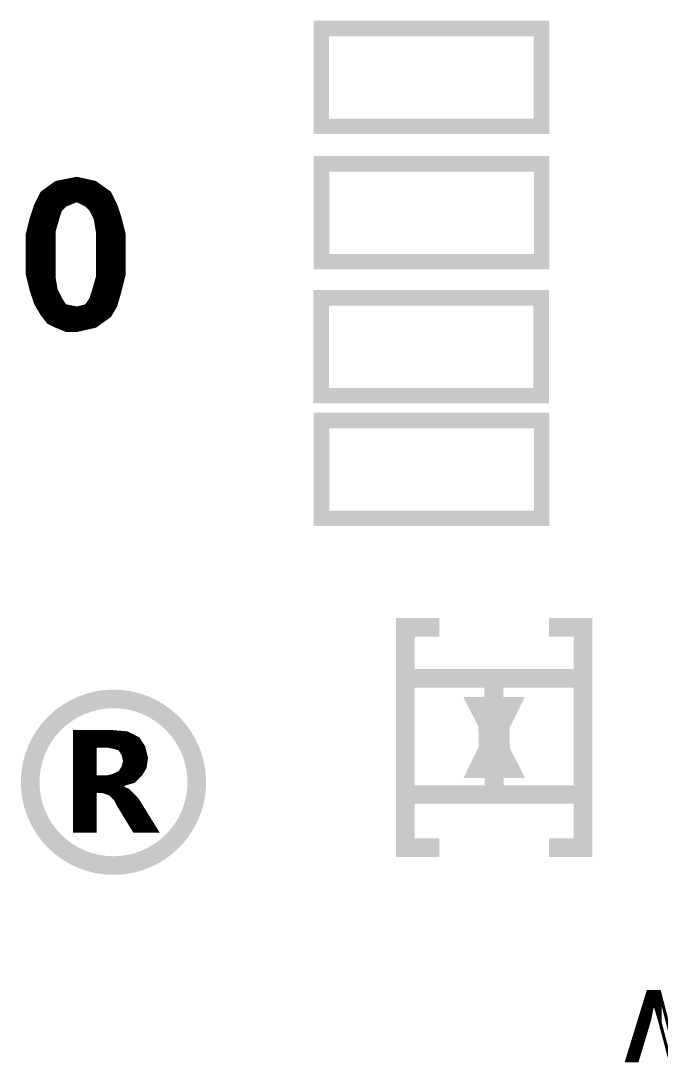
# Model space of a CAD drawing. Extents: x 1.22 to 3.09, y 1.23 to 6.
# Drawn here: x 2.2221 to 2.4283, y 3.3587 to 3.694 of the extents above; entities that cross this region are included whole.
import ezdxf

# ---------------------------------------------------------------- set-up
doc = ezdxf.new("R2010")
doc.units = 0
doc.layers.add('SST001126_PHO', color=11, linetype='CONTINUOUS')

msp = doc.modelspace()

# ---------------------------------------------------------------- linework, layer by layer
at = {"layer": 'SST001126_PHO'}
for points, const_width in [([(2.31892, 3.6915), (2.31892, 3.66001), (2.38979, 3.66001), (2.38979, 3.6915), (2.31892, 3.6915)], 0.005), ([(2.31896, 3.64796), (2.31896, 3.61647), (2.38983, 3.61647), (2.38983, 3.64796), (2.31896, 3.64796)], 0.005), ([(2.25541, 3.62524), (2.25406, 3.63064), (2.2527, 3.63469), (2.25072, 3.63866), (2.24611, 3.64195), (2.24015, 3.64328), (2.23351, 3.64195), (2.22891, 3.63866), (2.22693, 3.63469), (2.22557, 3.63064), (2.22422, 3.62524), (2.22422, 3.61235), (2.22557, 3.60695), (2.22692, 3.60291), (2.22893, 3.59956), (2.2309, 3.59694), (2.23352, 3.59563), (2.23683, 3.5943), (2.2401, 3.5943), (2.24611, 3.59564), (2.25074, 3.59894), (2.2527, 3.60222), (2.25405, 3.60694), (2.25541, 3.61235), (2.25541, 3.62524)], 0.001), ([(2.233, 3.62672), (2.233, 3.64158)], 0.001), ([(2.234, 3.63022), (2.234, 3.64204)], 0.001), ([(2.235, 3.63317), (2.235, 3.64224)], 0.001), ([(2.236, 3.63417), (2.236, 3.64244)], 0.001), ([(2.237, 3.63485), (2.237, 3.64264)], 0.001), ([(2.238, 3.63525), (2.238, 3.64284)], 0.001), ([(2.239, 3.63565), (2.239, 3.64304)], 0.001), ([(2.24, 3.63604), (2.24, 3.64324)], 0.001), ([(2.241, 3.63571), (2.241, 3.64309)], 0.001), ([(2.242, 3.63521), (2.242, 3.64286)], 0.001), ([(2.243, 3.63471), (2.243, 3.64264)], 0.001), ([(2.244, 3.6338), (2.244, 3.64242)], 0.001), ([(2.245, 3.63248), (2.245, 3.6422)], 0.001), ([(2.246, 3.63048), (2.246, 3.64198)], 0.001), ([(2.247, 3.59627), (2.247, 3.64132)], 0.001), ([(2.229, 3.59947), (2.229, 3.63872)], 0.001), ([(2.23, 3.59814), (2.23, 3.63944)], 0.001), ([(2.231, 3.59689), (2.231, 3.64015)], 0.001), ([(2.232, 3.59639), (2.232, 3.64087)], 0.001), ([(2.248, 3.59699), (2.248, 3.6406)], 0.001), ([(2.249, 3.5977), (2.249, 3.63989)], 0.001), ([(2.25, 3.59842), (2.25, 3.63917)], 0.001), ([(2.251, 3.59938), (2.251, 3.6381)], 0.001), ([(2.227, 3.60278), (2.227, 3.63484)], 0.001), ([(2.228, 3.60112), (2.228, 3.63684)], 0.001), ([(2.24682, 3.62598), (2.24682, 3.61161), (2.2468, 3.61147), (2.24543, 3.60668), (2.24542, 3.60665), (2.24474, 3.6046), (2.24468, 3.60448), (2.24331, 3.60243), (2.24302, 3.60222), (2.24028, 3.60153), (2.24006, 3.60153), (2.23664, 3.60221), (2.23632, 3.60243), (2.23495, 3.60448), (2.23492, 3.60454), (2.23355, 3.60727), (2.2335, 3.60742), (2.23282, 3.61152), (2.23281, 3.61161), (2.23281, 3.62598), (2.23283, 3.62612), (2.2342, 3.63091), (2.23421, 3.63094), (2.23489, 3.63299), (2.23501, 3.63318), (2.23638, 3.63455), (2.23655, 3.63466), (2.23997, 3.63603), (2.24038, 3.63602), (2.24312, 3.63465), (2.24325, 3.63455), (2.24462, 3.63318), (2.24471, 3.63305), (2.24608, 3.63032), (2.24613, 3.63017), (2.24681, 3.62607), (2.24682, 3.62598)], 0.001), ([(2.252, 3.60105), (2.252, 3.6361)], 0.001), ([(2.226, 3.60568), (2.226, 3.63191)], 0.001), ([(2.253, 3.60326), (2.253, 3.6338)], 0.001), ([(2.225, 3.60925), (2.225, 3.62834)], 0.001), ([(2.254, 3.60676), (2.254, 3.6308)], 0.001), ([(2.255, 3.61073), (2.255, 3.62686)], 0.001), ([(2.233, 3.59589), (2.233, 3.61043)], 0.001), ([(2.246, 3.59561), (2.246, 3.60867)], 0.001), ([(2.234, 3.59544), (2.234, 3.60637)], 0.001), ([(2.235, 3.59504), (2.235, 3.6044)], 0.001), ([(2.245, 3.59539), (2.245, 3.60538)], 0.001), ([(2.3897, 3.5733), (2.3897, 3.60479), (2.31884, 3.60479), (2.31884, 3.5733), (2.3897, 3.5733)], 0.005), ([(2.236, 3.59464), (2.236, 3.6029)], 0.001), ([(2.237, 3.5943), (2.237, 3.60214)], 0.001), ([(2.238, 3.5943), (2.238, 3.60194)], 0.001), ([(2.239, 3.5943), (2.239, 3.60174)], 0.001), ([(2.24, 3.5943), (2.24, 3.60154)], 0.001), ([(2.241, 3.5945), (2.241, 3.60172)], 0.001), ([(2.242, 3.59473), (2.242, 3.60197)], 0.001), ([(2.243, 3.59495), (2.243, 3.60222)], 0.001), ([(2.244, 3.59517), (2.244, 3.60346)], 0.001), ([(2.31896, 3.56529), (2.31896, 3.53379), (2.38983, 3.53379), (2.38983, 3.56529), (2.31896, 3.56529)], 0.005), ([(2.3569, 3.42777), (2.34596, 3.42777), (2.34596, 3.49873), (2.3569, 3.49873)], 0.006), ([(2.39219, 3.42777), (2.40314, 3.42777), (2.40314, 3.49873), (2.39219, 3.49873)], 0.006), ([(2.40314, 3.48227), (2.34596, 3.48227)], 0.006), ([(2.37455, 3.44487), (2.37445, 3.48227)], 0.00606), ([(2.37455, 3.46825), (2.37455, 3.46313), (2.37955, 3.45325), (2.36955, 3.45325), (2.37443, 3.46316), (2.37955, 3.46325), (2.36955, 3.46325), (2.37467, 3.46334), (2.37955, 3.47325), (2.36955, 3.47325), (2.37455, 3.46337), (2.37455, 3.45825)], 0.00606), ([(2.26598, 3.43307), (2.26031, 3.44223), (2.2594, 3.4436), (2.25668, 3.44632), (2.25537, 3.44676), (2.25503, 3.44723), (2.25503, 3.4477), (2.25539, 3.44818), (2.25858, 3.44909), (2.26081, 3.45132), (2.26214, 3.45355), (2.26259, 3.45666), (2.26169, 3.46026), (2.25992, 3.46292), (2.25634, 3.46471), (2.25078, 3.46517), (2.23948, 3.46517), (2.23948, 3.43307), (2.24605, 3.43307), (2.24605, 3.44534), (2.24655, 3.44584), (2.24844, 3.44584), (2.2486, 3.44581), (2.25001, 3.44534), (2.25008, 3.44531), (2.25103, 3.44484), (2.25116, 3.44475), (2.25257, 3.44333), (2.25267, 3.4432), (2.2536, 3.44133), (2.25865, 3.43307), (2.26598, 3.43307)], 0.001), ([(2.24, 3.43307), (2.24, 3.46517)], 0.001), ([(2.241, 3.43307), (2.241, 3.46517)], 0.001), ([(2.242, 3.43307), (2.242, 3.46517)], 0.001), ([(2.243, 3.43307), (2.243, 3.46517)], 0.001), ([(2.244, 3.43307), (2.244, 3.46517)], 0.001), ([(2.245, 3.43307), (2.245, 3.46517)], 0.001), ([(2.246, 3.43307), (2.246, 3.46517)], 0.001), ([(2.247, 3.4605), (2.247, 3.46517)], 0.001), ([(2.248, 3.4605), (2.248, 3.46517)], 0.001), ([(2.249, 3.4605), (2.249, 3.46517)], 0.001), ([(2.25, 3.46048), (2.25, 3.46517)], 0.001), ([(2.251, 3.46028), (2.251, 3.46515)], 0.001), ([(2.252, 3.46008), (2.252, 3.46507)], 0.001), ([(2.253, 3.45979), (2.253, 3.46499)], 0.001), ([(2.254, 3.4594), (2.254, 3.4649)], 0.001), ([(2.255, 3.45791), (2.255, 3.46482)], 0.001), ([(2.256, 3.44836), (2.256, 3.46474)], 0.001), ([(2.257, 3.44864), (2.257, 3.46438)], 0.001), ([(2.258, 3.44893), (2.258, 3.46388)], 0.001), ([(2.259, 3.44952), (2.259, 3.46338)], 0.001), ([(2.25556, 3.45574), (2.25554, 3.45562), (2.25507, 3.45373), (2.255, 3.45357), (2.25406, 3.45215), (2.25386, 3.45198), (2.25197, 3.45104), (2.25187, 3.451), (2.24998, 3.45053), (2.24986, 3.45051), (2.24655, 3.45051), (2.24605, 3.45101), (2.24605, 3.46), (2.24655, 3.4605), (2.24986, 3.4605), (2.24995, 3.46049), (2.25232, 3.46001), (2.25238, 3.46), (2.2538, 3.45953), (2.25406, 3.45933), (2.255, 3.45791), (2.25507, 3.45775), (2.25554, 3.45586), (2.25556, 3.45574)], 0.001), ([(2.26, 3.45052), (2.26, 3.46279)], 0.001), ([(2.261, 3.45165), (2.261, 3.46129)], 0.001), ([(2.262, 3.45331), (2.262, 3.45901)], 0.001), ([(2.255, 3.43904), (2.255, 3.45357)], 0.001), ([(2.247, 3.44584), (2.247, 3.45051)], 0.001), ([(2.248, 3.44584), (2.248, 3.45051)], 0.001), ([(2.249, 3.44568), (2.249, 3.45051)], 0.001), ([(2.25, 3.44535), (2.25, 3.45053)], 0.001), ([(2.251, 3.44485), (2.251, 3.45078)], 0.001), ([(2.252, 3.4439), (2.252, 3.45105)], 0.001), ([(2.253, 3.44254), (2.253, 3.45155)], 0.001), ([(2.254, 3.44068), (2.254, 3.45209)], 0.001), ([(2.40314, 3.44487), (2.34596, 3.44487)], 0.006), ([(2.256, 3.43741), (2.256, 3.44655)], 0.001), ([(2.257, 3.43577), (2.257, 3.446)], 0.001), ([(2.258, 3.43413), (2.258, 3.445)], 0.001), ([(2.259, 3.43307), (2.259, 3.444)], 0.001), ([(2.26, 3.43307), (2.26, 3.4427)], 0.001), ([(2.261, 3.43307), (2.261, 3.44112)], 0.001), ([(2.262, 3.43307), (2.262, 3.4395)], 0.001), ([(2.263, 3.43307), (2.263, 3.43789)], 0.001), ([(2.264, 3.43307), (2.264, 3.43627)], 0.001), ([(2.265, 3.43307), (2.265, 3.43466)], 0.001), ([(2.43126, 3.36793), (2.42779, 3.38139), (2.42408, 3.38139), (2.41725, 3.35918), (2.42066, 3.35918), (2.42457, 3.37219), (2.42546, 3.37663), (2.42642, 3.37668), (2.42776, 3.37221), (2.42777, 3.3722), (2.43124, 3.35918)], 0.001), ([(2.424, 3.3703), (2.424, 3.38112)], 0.001), ([(2.425, 3.37435), (2.425, 3.38139)], 0.001), ([(2.426, 3.37703), (2.426, 3.38139)], 0.001), ([(2.427, 3.37476), (2.427, 3.38139)], 0.001), ([(2.428, 3.37133), (2.428, 3.38058)], 0.001), ([(2.423, 3.36697), (2.423, 3.37787)], 0.001), ([(2.422, 3.36363), (2.422, 3.37462)], 0.001), ([(2.421, 3.3603), (2.421, 3.37137)], 0.001), ([(2.42, 3.35918), (2.42, 3.36812)], 0.001), ([(2.419, 3.35918), (2.419, 3.36487)], 0.001), ([(2.418, 3.35918), (2.418, 3.36162)], 0.001)]:
    msp.add_lwpolyline(points, dxfattribs=dict(at, const_width=const_width))
at = {"layer": 'SST001126_PHO', "const_width": 0.006}
msp.add_lwpolyline([(2.22514, 3.44882, 1), (2.2788, 3.44882, 1)], format="xyb", close=True, dxfattribs=at)

doc.saveas('drawing.dxf')
